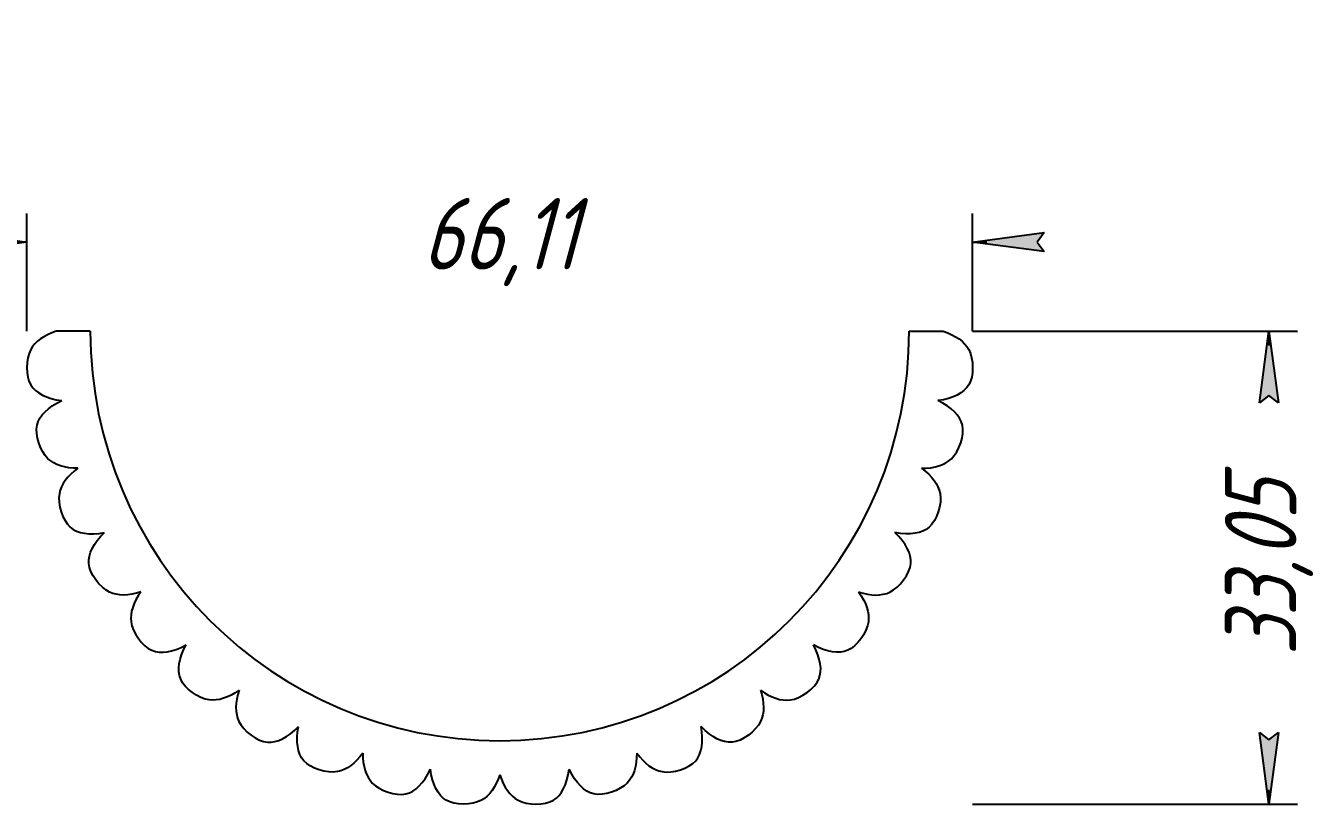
# Model space of a CAD drawing. Header units: millimetres. Extents: x -168 to 218, y -179 to 179.
# Drawn here: x 86.6 to 175.6, y -173.9 to -119.3 of the extents above; entities that cross this region are included whole.
import ezdxf

# ---------------------------------------------------------------- set-up
doc = ezdxf.new("R2010")
doc.units = ezdxf.units.MM
doc.linetypes.add('K5LT32768', pattern=[0])
doc.linetypes.add('K5LT_THIN', pattern=[0])
doc.styles.add('KDIMTEXTSTYLE', font='GOST_AU.SHX', dxfattribs={"width": 0.96, "oblique": 15, "height": 5})
doc.dimstyles.new('KDIMSTYLE (1.00)', dxfattribs={"dimtxt": 5, "dimasz": 1, "dimexe": 2, "dimexo": 0, "dimgap": 1, "dimtad": 1, "dimtxsty": 'KDIMTEXTSTYLE', "dimsah": 1, "dimcen": 0, "dimdle": 1, "dimadec": 0, "dimazin": 0, "dimtfac": 0.667, "dimtmove": 0, "dimatfit": 3, "dimfxl": 1, "dimtvp": 1, "dimtolj": 1, "dimtzin": 0, "dimarcsym": 0})

# ---------------------------------------------------------------- blocks, each defined once
blk = doc.blocks.new('KDIMARROW_01')
blk.add_hatch(color=0).paths.add_polyline_path([(0, 0), (-5, 0.658), (-4.5, 0), (-5, -0.658)])
at = {"color": 0, "linetype": 'K5LT_THIN'}
for p, q in [((-4.5, 0), (-5, 0.658)), ((-5, 0.658), (0, 0)), ((0, 0), (-5, -0.658)), ((-5, -0.658), (-4.5, 0)), ((0, 0), (-1, 0))]:
    blk.add_line(p, q, dxfattribs=at)

msp = doc.modelspace()

# ---------------------------------------------------------------- linework, layer by layer
at = {"color": 30, "linetype": 'K5LT32768', "true_color": 0xff8000}
for p, q in [((91.183, -140.7), (88.802, -140.7)), ((148.422, -140.7), (150.802, -140.7))]:
    msp.add_line(p, q, dxfattribs=at)
msp.add_arc((119.802, -140.7), 28.62, 180, 0, dxfattribs=at)
for points in [[(88.802, -140.7), (87.927, -140.985), (87.333, -141.412), (87.018, -141.984), (86.666, -142.625), (86.649, -143.854), (87.018, -144.449), (87.382, -145.036), (88.104, -145.403), (89.184, -145.55)], [(150.802, -140.7), (151.677, -140.985), (152.272, -141.412), (152.587, -141.984), (152.939, -142.625), (152.956, -143.854), (152.587, -144.449), (152.223, -145.036), (151.501, -145.403), (150.421, -145.55)], [(90.32, -150.28), (89.4, -150.28), (88.702, -150.057), (88.226, -149.611), (87.693, -149.11), (87.298, -147.946), (87.464, -147.266), (87.629, -146.596), (88.202, -146.024), (89.184, -145.55)], [(149.285, -150.28), (150.205, -150.28), (150.903, -150.057), (151.379, -149.611), (151.912, -149.11), (152.307, -147.946), (152.14, -147.266), (151.976, -146.596), (151.403, -146.024), (150.421, -145.55)], [(90.32, -150.28), (89.575, -150.821), (89.142, -151.411), (89.019, -152.052), (88.882, -152.77), (89.246, -153.944), (89.781, -154.396), (90.308, -154.842), (91.108, -154.968), (92.181, -154.774)], [(149.285, -150.28), (150.03, -150.821), (150.463, -151.411), (150.585, -152.052), (150.723, -152.77), (150.358, -153.944), (149.824, -154.396), (149.296, -154.842), (148.496, -154.968), (147.424, -154.774)], [(94.723, -158.922), (93.848, -159.206), (93.115, -159.21), (92.525, -158.932), (91.863, -158.621), (91.128, -157.636), (91.076, -156.938), (91.025, -156.249), (91.394, -155.528), (92.181, -154.774)], [(144.882, -158.922), (145.757, -159.206), (146.489, -159.21), (147.08, -158.932), (147.742, -158.621), (148.477, -157.636), (148.529, -156.938), (148.579, -156.249), (148.211, -155.528), (147.424, -154.774)], [(94.723, -158.922), (94.182, -159.666), (93.952, -160.362), (94.034, -161.009), (94.125, -161.735), (94.834, -162.738), (95.483, -163.003), (96.122, -163.264), (96.922, -163.137), (97.882, -162.621)], [(144.882, -158.922), (145.423, -159.666), (145.652, -160.362), (145.571, -161.009), (145.48, -161.735), (144.77, -162.738), (144.122, -163.003), (143.483, -163.264), (142.683, -163.137), (141.723, -162.621)], [(101.581, -165.78), (100.837, -166.321), (100.141, -166.55), (99.494, -166.469), (98.768, -166.378), (97.764, -165.668), (97.5, -165.02), (97.239, -164.381), (97.366, -163.581), (97.882, -162.621)], [(138.024, -165.78), (138.768, -166.321), (139.464, -166.55), (140.111, -166.469), (140.837, -166.378), (141.84, -165.668), (142.105, -165.02), (142.366, -164.381), (142.239, -163.581), (141.723, -162.621)], [(101.581, -165.78), (101.297, -166.655), (101.293, -167.387), (101.571, -167.978), (101.882, -168.64), (102.867, -169.375), (103.565, -169.427), (104.254, -169.477), (104.975, -169.109), (105.729, -168.322)], [(138.024, -165.78), (138.308, -166.655), (138.312, -167.387), (138.034, -167.978), (137.723, -168.64), (136.738, -169.375), (136.04, -169.427), (135.351, -169.477), (134.63, -169.109), (133.876, -168.322)], [(110.223, -170.183), (109.682, -170.928), (109.092, -171.361), (108.451, -171.483), (107.732, -171.621), (106.559, -171.256), (106.106, -170.722), (105.661, -170.194), (105.535, -169.394), (105.729, -168.322)], [(129.382, -170.183), (129.923, -170.928), (130.513, -171.361), (131.154, -171.483), (131.872, -171.621), (133.046, -171.256), (133.498, -170.722), (133.944, -170.194), (134.07, -169.394), (133.876, -168.322)], [(110.223, -170.183), (110.223, -171.103), (110.446, -171.801), (110.892, -172.277), (111.393, -172.81), (112.557, -173.205), (113.237, -173.038), (113.907, -172.874), (114.479, -172.301), (114.953, -171.319)], [(129.382, -170.183), (129.382, -171.103), (129.159, -171.801), (128.713, -172.277), (128.212, -172.81), (127.048, -173.205), (126.368, -173.038), (125.698, -172.874), (125.126, -172.301), (124.652, -171.319)], [(119.802, -171.7), (119.518, -172.575), (119.091, -173.17), (118.519, -173.484), (117.878, -173.837), (116.649, -173.853), (116.054, -173.484), (115.467, -173.121), (115.1, -172.399), (114.953, -171.319)], [(119.802, -171.7), (120.087, -172.575), (120.514, -173.17), (121.086, -173.484), (121.727, -173.837), (122.956, -173.853), (123.551, -173.484), (124.138, -173.121), (124.505, -172.399), (124.652, -171.319)]]:
    msp.add_open_spline(points, degree=3, knots=[0, 0, 0, 0, 1, 1, 1, 2, 2, 2, 3, 3, 3, 3], dxfattribs=at)

# ---------------------------------------------------------------- dimensions: what is measured, and where the dimension line sits
at = {"color": 7}
msp.add_linear_dim(base=(86.748, -134.466), p1=(152.857, -140.7), p2=(86.748, -140.7), location=(119.802, -134.466), dimstyle='KDIMSTYLE (1.00)', override={"dimexo": 0, "dimpost": '\\H5.0;\\W0.965;\\Q15;<>', "dimblk1": 'KDIMARROW_01', "dimblk2": 'KDIMARROW_01', "dimse1": 0, "dimse2": 0, "dimclrt": 7, "dimtolj": 1}, dxfattribs=at).render()
msp.add_linear_dim(base=(173.568, -140.7), p1=(152.857, -173.754), p2=(152.857, -140.7), angle=90, location=(173.568, -157.227), dimstyle='KDIMSTYLE (1.00)', override={"dimexo": 0, "dimpost": '\\H5.0;\\W0.965;\\Q15;<>', "dimblk1": 'KDIMARROW_01', "dimblk2": 'KDIMARROW_01', "dimse1": 0, "dimse2": 0, "dimclrt": 7, "dimtolj": 1}, dxfattribs=at).render()

doc.saveas('drawing.dxf')
